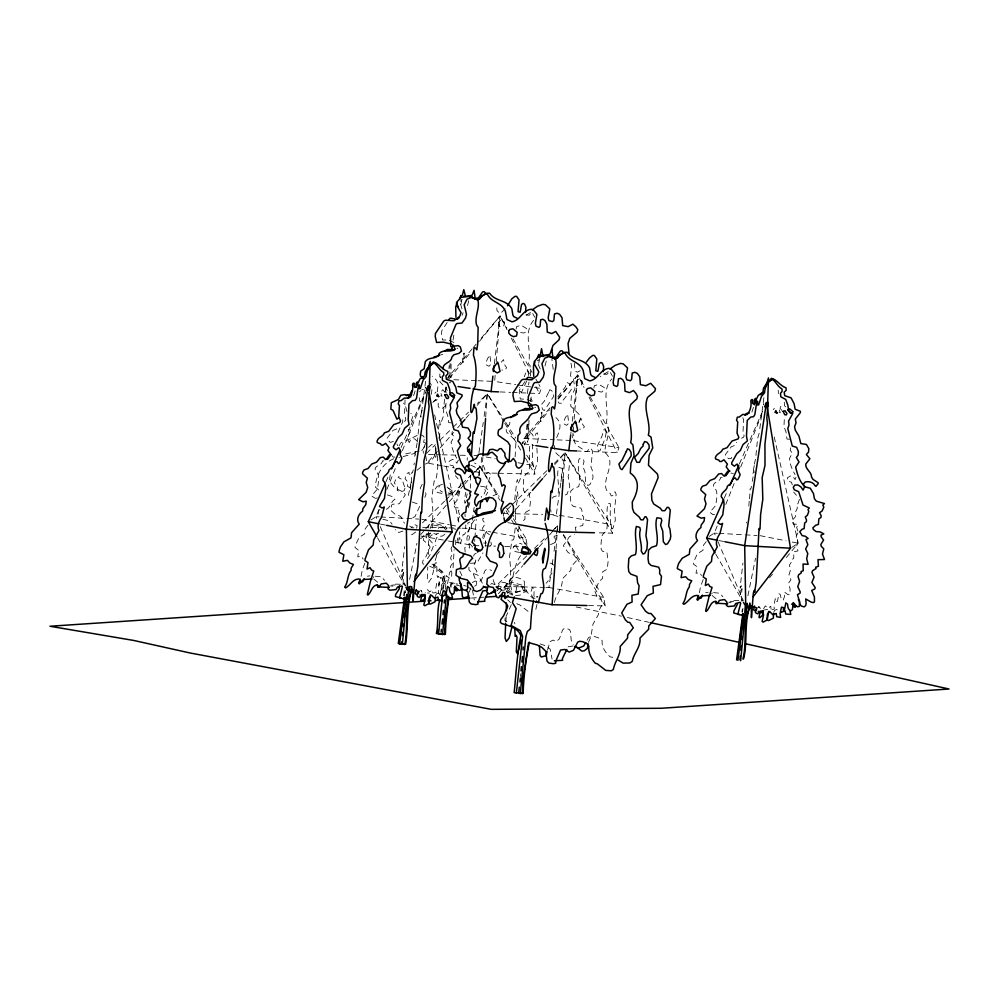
<?xml version="1.0" encoding="UTF-8"?>
<svg xmlns="http://www.w3.org/2000/svg" width="999" height="999" viewBox="0 0 999 999"><rect width="100%" height="100%" fill="white"/><g stroke="black" fill="none" stroke-linecap="round" stroke-linejoin="round"><path stroke-width="0.75" stroke-dasharray="5 3.75" d="M530.581 375.924L530.044 365.497L528.508 363.836C531.818 349.35 522.839 331.88 534.165 319.717M527.347 393.606L528.995 381.98M527.922 424.125L528.796 431.181L532.579 434.64L533.503 436.85L535.127 436.513L535.926 433.691L537.462 432.817L538.386 438.211L537.062 445.042M528.496 375.524L528.134 371.803L526.573 370.317L524.338 376.798M411.263 482.43L411.838 472.427L412.45 472.652L413.261 469.93M749.575 498.826L750.149 488.823L750.749 489.048L751.56 486.326M405.382 590.584L405.369 592.844L405.781 592.145M468.943 567.195L468.918 569.78L469.855 570.941L472.727 573.226L478.296 575.362L482.967 584.515M428.646 531.868L428.434 558.066M506.381 592.07L508.091 587.4C512.037 577.772 510.364 566.495 509.565 556.643L511.925 539.997L513.324 539.947L513.986 538.186L515.546 525.511M467.22 460.189L467.295 457.579M528.971 420.142L528.721 437.762L527.46 442.17L527.747 423.476M516.146 328.983L516.595 326.611L521.203 325.274L526.485 328.484L525.724 332.055L523.926 333.029L520.629 332.567M593.893 388.062L594.343 385.701L598.95 384.353L604.245 387.575L604.445 389.51L601.685 392.12L596.503 391.034M444.48 399.2L443.144 416.883L440.272 424.962L439.635 420.342L438.236 431.044M402.797 419.73L402.697 421.765L397.115 434.64M536.9 448.114L537.574 461.038L535.327 468.906L534.128 469.855C531.668 461.85 532.704 452.834 532.592 444.567L530.157 444.443C528.059 453.446 530.744 462.937 528.721 472.102L525.736 474.288L523.863 477.41L523.214 485.939L523.426 490.222L524.75 492.245L529.12 493.031L530.419 501.723L529.52 510.014L524.999 512.674L524.925 519.23L521.203 522.564M455.681 544.73L455.794 540.272M439.91 373.826L439.747 376.348L440.696 377.585M778.209 390.222L778.383 393.618M465.172 552.06L464.747 547.627L469.83 547.952L468.356 542.27L469.493 537.15L467.332 532.529L469.53 528.271L467.644 523.114L469.842 522.04M505.769 622.227L506.306 615.896M478.921 545.741L474.375 545.641L474.812 539.423M474.925 537.874L476.223 519.255M479.27 475.786L479.932 466.483L472.19 474.063M496.94 473.214L481.768 472.852L482.854 457.342M485.689 416.983L487.325 393.693L477.372 403.459M556.043 548.838L557.679 525.561L552.16 530.981M563.324 477.609L565.072 452.784L554.02 463.623M448.951 368.581L449.175 365.547M526.923 424.625L525.699 441.458L524.5 444.917M462.025 299.288L460.826 304.745L460.926 299.363M539.772 358.379L538.573 363.836L538.573 359.69M438.898 438.349L440.035 432.754L439.585 440.197M421.216 591.208L420.654 590.172M467.182 493.856L466.333 497.814M759.527 607.604L758.316 606.356M495.154 375.337L494.655 381.431L515.684 384.627M496.278 361.638L500.037 315.946L477.147 342.982M573.026 432.904L572.402 440.509L618.98 447.589L617.195 452.647L576.398 450.949M573.151 431.381L573.526 426.81M574.15 419.193L577.784 375.025L557.879 398.539M435.876 448.064L435.739 457.305L436.875 451.898M520.529 676.598L520.766 673.738M515.122 456.905L515.896 442.869L514.11 439.185L506.468 431.905L506.168 429.87L506.668 426.685L509.552 424.587L510.377 419.48M445.367 589.285L446.004 582.08L444.08 581.443L441.845 584.452L441.058 588.973M403.047 584.715L403.658 572.24L402.21 577.859L402.922 569.355L401.923 571.74L401.86 570.729L404.62 546.678M465.759 501.56C463.873 508.066 464.922 493.906 465.821 492.395M741.345 601.111L741.957 588.636L740.509 594.255L741.233 585.764L740.222 588.136L740.159 587.125L742.919 563.074M431.468 394.255L431.893 389.672M437.4 391.758L438.149 383.791L436.363 380.107L432.167 376.186M447.552 583.716L449.575 572.427L452.997 568.843L454.133 549.587M404.233 595.891L404.62 591.883M742.544 612.287L742.919 608.279M410.789 485.064L410.514 489.747M446.141 392.657L445.192 387.225L439.922 381.855L440.222 376.723M361.126 576.361L362.225 570.254L365.022 562.799M437.537 455.744L437.799 466.433L436.863 474.925L435.576 480.869L434.178 480.919L431.818 497.564C432.617 507.417 434.278 518.693 430.344 528.309L429.945 527.884M515.284 514.835L515.397 522.14M699.425 592.757L700.524 586.65L703.333 579.195M731.705 457.33L731.518 458.266L728.721 458.778L725.574 456.043L725.436 454.557L731.355 446.728L734.752 445.429L736.675 442.245M451.111 364.061L450.974 378.683M403.696 595.604L404.195 590.784M448.364 378.409L448.638 375.749M741.995 612L742.269 609.365M419.255 397.702L419.418 400.674L422.727 403.896M515.397 513.736C514.897 506.88 519.443 497.714 517.282 491.783L515.509 503.933M494.368 363.773L500.037 315.946L506.905 328.034M570.666 435.202L571.028 432.117M572.302 421.316L577.784 375.025L584.652 387.113M748.813 506.143L749.238 500.511M421.566 411.95L419.305 422.077L417.482 440.609M425.574 381.268L420.954 417.245M440.397 593.668L440.796 590.484M742.844 417.732L743.656 420.154L742.931 432.917L744.13 435.601L743.618 437.262L741.52 438.261M763.885 397.664L759.352 432.13M443.356 589.235L444.88 577.322L444.255 574.238L442.532 571.528L433.316 566.333L436.838 555.307M450.137 363.299L449.712 377.909M432.592 527.897L432.492 523.826L433.416 522.976L445.279 526.348L446.728 529.22M521.703 469.842L520.167 479.245L518.019 484.053L517.382 479.433L516.783 481.693L514.61 500.262M505.207 617.757L504.845 620.391L509.153 622.877M442.008 589.785C446.703 577.597 442.994 568.793 431.406 563.798M478.971 452.622L483.254 422.402M484.115 416.358L487.325 393.693L504.857 421.103M462.05 528.209L471.153 528.421L473.289 513.311M473.501 511.8L474.15 507.267M478.646 475.536L479.932 466.483L499.138 496.491M560.789 482.992L556.293 514.722L550.224 514.585M561.001 481.481L565.072 452.784L611.013 524.562L612.624 533.166L595.928 532.779M545.866 587.437L548.901 587.499L553.184 557.292M554.045 551.248L557.679 525.561L554.62 529.083M441.171 590.134L443.106 576.81C441.658 570.042 434.14 568.643 428.871 565.809M469.518 504.507L469.817 502.447M754.395 464.123L755.431 459.253M453.846 335.127L452.684 342.27M759.178 433.254L757.604 438.486L755.781 457.018M450.349 586.301L450.799 583.466L459.677 585.976M468.718 300.711L466.72 308.916M546.253 361.101L544.467 367.994M444.992 392.232L446.278 387.237M450.911 587.387L451.635 583.116L457.779 584.09M530.432 401.361L531.168 397.053M753.096 476.91L752.235 481.381M415.122 390.934L413.324 396.603M753.433 407.33L751.623 412.999M425.162 388.099L425.399 387.287L425.424 388.074M763.461 404.495L763.698 403.683L763.723 404.47M754.233 465.609L752.796 473.851L753.92 470.666L754.257 473.164M416.633 528.209L417.157 525.549L414.036 524.425L411.376 527.484M409.59 579.432L416.933 543.331M747.889 595.829L755.544 558.229M413.936 464.972L414.323 463.061M746.565 523.014L746.753 522.115M411.238 482.005L408.516 494.63L409.265 497.377M536.938 604.457L535.614 610.364L533.603 611.713M511.326 604.72L506.056 616.483M450.324 381.843L450.012 383.042L449.587 382.455M481.518 457.455L481.231 462.862L483.066 464.335L486.088 473.439L488.573 472.49L490.946 474.413L485.939 488.299L488.961 490.159L485.951 495.367M417.132 442.857L414.498 457.455L415.746 454.732M554.445 602.409C555.968 594.143 563.111 588.136 562.225 579.02L570.841 570.217L571.041 566.77L577.634 559.452L573.226 554.408L570.816 554.32L567.819 552.172L563.349 545.704L569.492 536.6L574.388 534.49M424.163 439.498L423.613 442.345L424.762 442.582M390.247 474.875L389.31 481.181L394.855 487.924L403.708 492.295L405.319 494.83L399.275 503.771L392.644 504.22L391.658 505.032L391.171 510.701L394.98 514.148L400.537 516.283L404.433 523.239M451.61 546.915L451.098 548.776L452.31 553.184L450.624 558.041L452.634 563.386L450.299 566.62L451.798 572.639L451.648 577.522L451.011 578.359L449.475 578.134L446.166 575.661L446.228 580.094L444.892 583.678L443.069 583.166L441.983 578.146L440.571 577.272L439.198 585.039L438.399 585.089L438.598 582.517L436.913 582.467L435.601 589.16L436.026 592.682L432.804 592.931L432.455 589.872L429.682 591.858L427.048 589.46L425.174 592.532M452.272 431.418L451.91 433.878L453.946 436.638L451.086 442.407C451.773 448.027 453.958 453.621 456.755 458.204M790.584 447.814L790.209 450.274L792.244 453.034L789.397 458.803C790.084 464.423 792.257 470.017 795.054 474.6M393.356 441.408L390.422 442.382L387.275 439.647L387.137 438.149L393.044 430.332L396.453 429.033L398.364 425.849M469.318 592.145L470.616 588.024M547.502 649.85L550.087 641.595L553.159 640.047L556.168 641.633L559.34 638.898L562.574 629.969L564.048 628.646L566.396 628.359L569.405 629.532L570.441 631.343L571.191 640.184L573.226 644.655M398.988 445.904L401.011 442.694L411.463 438.336L414.972 439.023L417.794 441.908M461.101 482.904L459.815 486.925L458.141 488.823L459.103 491.658L457.492 495.017L456.98 500.511L453.309 504.607L455.232 507.867L457.792 507.729L460.114 509.215L458.279 510.764L459.74 515.359M799.4 499.3L798.114 503.321L796.453 505.219L797.402 508.054L795.791 511.413L795.279 516.908L791.608 521.003L793.543 524.263L796.091 524.125L798.413 525.611L796.578 527.172L798.051 531.768M405.045 399.8L404.545 414.997L405.831 419.205L405.319 420.866L403.221 421.865M763.473 608.928L765.359 605.856L767.981 608.266L770.753 606.268L771.116 609.328M578.983 422.677L580.431 418.419L579.695 414.935L570.729 406.218L571.341 396.253L574.974 388.836L573.301 378.072L570.554 376.061L571.553 365.759L570.928 363.274M512.237 392.432L539.448 393.569L541.233 388.511L538.936 384.478M549.912 407.942L524.038 438.499L522.265 443.556L549.537 409.89M462.112 315.372L463.086 312.699M468.206 507.742L469.23 505.019M473.626 556.068L474.325 554.27L476.286 553.121M378.896 509.54L376.036 516.708L368.306 521.703M386.913 489.448L396.079 466.496M402.372 450.711L425.849 391.895M717.195 525.936L714.335 533.116L707.904 537.275M725.786 504.42L734.952 481.456M740.671 467.12L763.011 411.163M385.939 481.755L389.098 474.625M401.061 447.515L410.514 426.111M411.138 424.687L425.624 391.87M724.25 498.151L727.397 491.021M739.36 463.911L763.298 409.69M526.648 381.156L521.54 392.245L520.417 391.62L519.443 387.412M588.448 642.382L590.884 636.987L592.894 624.412L598.351 614.697L598.613 611.263L602.809 603.246L600.424 598.788L598.988 598.988L597.315 597.215L594.942 591.358L598.95 581.643L602.672 578.309L602.747 571.753L607.28 569.105L608.166 560.814L606.868 552.11L602.509 551.323L601.173 549.3L600.961 545.017L601.623 536.488L603.496 533.366L606.48 531.181C608.491 522.015 605.819 512.537 607.904 503.521L610.339 503.646C610.464 511.913 609.415 520.929 611.875 528.933L613.074 527.984L615.334 520.117L614.51 510.252L616.133 494.355L615.209 491.908L614.41 491.983L612.874 495.591L611.263 495.941L610.327 493.731L606.543 490.259C601.573 477.622 617.457 463.199 605.094 452.684C604.37 442.957 610.776 434.453 607.792 424.575L606.256 422.914C609.565 408.429 600.586 390.959 611.912 378.796M424.563 446.478L422.252 450.162L420.641 450.674M435.452 595.854L436.388 593.93L438.211 593.069L439.298 593.643M773.75 612.262L774.7 610.339L776.523 609.477L777.597 610.039M411.201 421.216L413.199 415.334L410.826 413.399M425.711 442.769L423.126 449.75L423.376 453.184M496.903 588.998L499.937 583.079L501.948 582.192L505.244 582.679L509.552 584.89L511.088 587.087L512.187 595.242M519.83 526.585L517.195 532.28L519.567 538.136L521.241 539.91L522.664 539.71L525.062 544.168M520.604 555.606C513.598 565.621 513.561 578.121 509.577 589.36L508.104 591.133L504.108 592.032M587.112 640.222L588.611 637.549L591.021 636.488L595.004 636.688L600.249 638.498L602.147 640.559C601.348 646.965 605.519 652.784 610.127 656.83L612.799 657.367M373.314 577.572L373.888 576.585M711.625 593.98L712.2 592.981M421.541 411.463L422.127 410.464M438.261 528.483L438.948 527.435L440.759 527.272L447.34 528.021M427.447 558.678L430.007 554.857L433.566 545.641L432.692 543.356L428.059 538.149L430.444 532.892M432.854 402.447L435.651 399.338L438.236 403.221L438.199 406.143L439.435 408.354L441.108 409.153L445.229 406.156L445.292 401.411M458.404 460.114L456.818 463.224L455.069 460.564L452.634 459.315L449.125 461.301L449.612 464.947L453.134 465.734L454.008 468.481M447.177 322.477L441.795 330.719L441.508 333.678L442.532 339.935L448.189 340.11M419.655 506.393L415.072 516.508L409.578 519.48M524.925 381.568L519.542 389.797L519.255 392.757L520.279 399.013L525.936 399.188M501.236 362.212L503.484 359.615L504.87 365.222L506.63 367.657L505.082 370.042L501.835 370.092M578.983 421.303L581.231 418.693L582.617 424.313L584.39 426.735L582.829 429.12L579.595 429.183M474.6 519.83L470.192 525.911L466.87 538.061L467.057 540.272L472.602 547.002M507.192 593.269L509.965 591.021L516.396 592.082L523.139 590.122L524.825 591.008L524.475 588.299L523.026 585.439L511.163 582.055L510.239 582.904L510.339 586.987L508.528 588.324L505.207 588.598L501.423 587.35L496.59 590.909M367.919 525.312L365.222 528.733L364.685 533.841L359.091 537.387L355.194 545.904L355.02 547.514L358.741 550.387L357.729 556.843L361.388 556.243L363.199 559.115M706.218 541.708L703.521 545.129L702.984 550.237L697.389 553.783L693.493 562.3L693.318 563.911L697.04 566.783L696.028 573.239L699.687 572.652L701.498 575.511M449.375 378.471L470.816 352.01M479.582 341.196L500.037 315.946L507.067 329.807M558.304 399.076L577.784 375.025L584.115 387.5M428.496 447.315L431.943 444.293L433.991 444.555L435.527 447.065C437.013 454.483 432.43 461.688 425.262 464.098M436.163 555.419L440.122 550.649M769.505 577.772L772.477 574.2M786.338 557.517L798.226 543.219L773.626 434.315M446.291 379.42L472.165 348.851M473.164 347.677L476.148 344.156M552.01 573.301L549.987 575.674L549.762 579.12L546.128 583.229M442.245 465.759L427.048 463.024L439.31 448.926M440.334 447.752L453.608 432.467M457.692 427.772L459.74 425.424M465.871 418.369L469.955 413.673M477.11 405.444L487.325 393.693L503.971 421.828M420.679 534.627L424.762 529.932M425.786 528.746L448.264 502.897M449.288 501.723L463.586 485.277M464.61 484.103L470.729 477.047M474.825 472.352L479.932 466.483L499.737 499.975M516.033 509.178L531.356 491.558M543.618 477.46L546.69 473.926M554.857 464.535L565.072 452.784L612.624 533.166M498.426 593.706L522.952 565.509M539.298 546.715L548.488 536.138M549.512 534.964L553.596 530.257M422.202 484.328L420.367 487.874L419.917 490.584L420.879 491.883M437.212 399.7L433.628 401.461M417.033 470.279L422.939 465.422M505.219 308.716L501.011 312.949L499.4 313.087L496.978 310.552L496.603 304.27M415.834 451.998L414.435 453.459L398.913 457.767M426.548 453.334L435.389 444.655M439.81 440.322L451.96 428.396M453.059 427.31L458.591 421.89M459.69 420.804L468.531 412.125M422.465 522.852L444.567 501.173M445.666 500.087L461.138 484.915M462.25 483.828L471.091 475.149M503.721 516.371L503.184 513.498L510.926 505.906M512.025 504.82L547.39 470.129M526.735 555.919L495.791 586.276L544.343 587.4M534.477 548.326L545.529 537.487M557.917 396.84L565.322 386.925L566.858 382.467L570.504 384.128L571.453 389.135L569.605 392.058L563.236 399.975L561.8 403.234L559.115 403.246L558.241 401.823M424.825 497.402L426.036 494.268L425.137 490.771M376.248 498.214L377.372 497.927M552.06 498.239L553.621 496.765L557.742 495.492C560.227 486.151 555.993 476.411 558.603 467.382L562.05 468.319L562.599 470.541L561.513 475.074L562.2 478.146M472.327 582.517L475.412 580.968L478.421 582.554L481.593 579.82L484.827 570.891L486.288 569.567L488.636 569.28L491.658 570.454M419.605 391.758L420.929 390.584M580.269 370.754L577.16 372.165L575.212 370.966L574.35 363.349M459.565 516.545L457.854 520.029L459.552 524.05M797.864 532.942L796.153 536.426L797.851 540.447L796.827 545.716L797.939 550.924L793.755 551.785L793.768 558.291L791.982 559.565L792.182 560.789L789.397 565.172L790.609 569.58L788.973 575.062L790.946 579.782L788.598 583.016L790.097 589.035L789.947 593.918L789.31 594.755L787.786 594.53L784.465 592.057L784.54 596.49L783.204 600.074L781.38 599.562L780.281 594.542L778.87 593.668L777.497 601.435L776.698 601.485L776.897 598.913L775.224 598.863L773.9 605.556L774.325 609.078L772.289 609.552M757.567 607.729L759.677 606.917L760.239 608.678M379.87 509.615L378.696 510.501L378.209 513.598L378.234 516.171L379.37 517.232M420.604 538.748L423.039 536.9L425.037 533.291L427.247 533.691L426.561 537.762L427.335 539.51L431.83 534.84L434.49 535.189L436.875 534.165M530.506 312.512L523.613 316.808M608.266 371.591L600.199 376.548M444.867 534.19L442.407 536.038L437.837 536.475L436.538 537.812L434.69 543.493L435.901 545.641M490.646 584.34L491.783 583.503L494.905 584.64M415.609 532.055L412.025 534.702L410.452 534.602L408.991 532.654M456.993 348.751L457.854 348.114M534.74 407.829L535.601 407.192M434.902 393.231L436.101 392.008M773.201 409.64L774.4 408.404M417.182 435.402L411.313 438.336L409.29 442.619C406.605 439.048 408.091 433.891 411.213 431.081L408.191 429.22M493.069 495.779L497.802 493.781L500.699 494.742M791.795 547.39L798.226 543.219L792.132 542.007M393.718 458.766C382.642 463.136 375.724 475.611 375.362 487.075L379.932 491.108M489.985 546.328L491.433 544.53L490.884 542.057M386.363 509.278C390.859 507.579 390.696 501.448 394.955 499.213L392.957 496.84L386.538 494.592M568.106 646.84L573.264 645.891M550.499 544.617L554.333 542.957L554.183 536.201L560.451 534.952M764.385 609.939L767.669 609.515M442.42 484.253L439.597 485.389L438.736 487.724L439.685 490.297L442.445 492.082M565.259 494.967L566.908 494.38L569.767 486.988L568.194 476.523L569.817 460.626L568.419 457.792L567.295 457.604L565.284 460.826L563.011 460.651L561.613 458.054L556.131 453.221L555.194 450.624M515.584 595.554L520.154 595.117L525.037 591.645L526.223 592.132L525.099 587.1L516.695 586.525L515.971 591.52L514.635 593.244L512.25 594.268L509.577 593.93M402.934 531.043L398.901 532.442L395.941 531.218L395.467 529.557M438.636 533.229L435.914 534.153C430.806 531.967 423.788 533.778 423.276 540.172L428.971 544.93L430.07 547.115L425.974 556.568L422.964 560.576L422.589 563.211L423.863 564.398M440.534 355.02L442.644 354.358M453.871 528.858L455.931 529.208M419.155 451.098L405.007 453.996M451.311 422.814L448.676 422.664L447.714 415.522L445.641 410.177L446.141 400.362M789.61 439.21L786.975 439.061L786.026 431.918L783.94 426.573L784.44 416.758M367.382 576.211L369.855 575.861M705.694 592.607L708.154 592.257M447.602 495.042L452.247 494.755L452.997 492.644L452.085 490.671L447.177 487.562M421.828 389.66L423.414 389.473M395.042 457.055L393.231 457.155L391.87 455.581M733.353 473.451L730.918 473.089M507.23 592.619L513.673 593.231L521.765 590.696L523.813 591.433L521.528 586.063L507.155 583.741L506.056 584.677L506.268 588.698L504.108 590.184L497.052 590.147M471.466 598.039L477.684 597.627M479.245 597.527L483.903 597.215M391.67 585.152L395.379 584.964M729.969 601.548L733.691 601.361M470.392 563.299L477.023 562.862L482.929 552.947M383.903 460.889L382.442 460.926L382.242 461.913C380.856 466.271 374.525 465.047 375.137 470.117C380.769 474.962 378.059 482.567 377.46 489.023L371.491 495.879L375.537 498.451M722.215 477.285L720.741 477.322L720.541 478.309C719.155 482.679 712.824 481.443 713.448 486.513C719.068 491.358 716.358 498.963 715.771 505.419L709.789 512.275L713.049 514.697L715.684 514.323M428.471 454.483L440.609 454.77M442.132 454.795L458.816 455.182M460.339 455.219L466.408 455.357M473.988 455.532L478.546 455.644M498.464 473.239L534.877 474.088L533.266 465.472L525.749 453.733M503.184 513.498L507.742 513.598M515.322 513.773L542.632 514.41M422.602 527.297L460.527 528.171M485.002 545.879L495.616 546.128M504.72 546.341L521.416 546.728M588.536 605.556L605.232 605.943L603.621 597.34L563.523 534.69M453.846 379.732L476.511 380.681M478.022 380.744L493.144 381.368M500.149 391.933L510.726 392.37M524.038 438.499L554.27 439.76M570.891 440.447L555.781 439.822C558.678 432.604 563.548 423.838 555.906 417.57M400.587 584.265L395.267 584.09L393.469 586.251L390.359 585.926M738.885 600.661L733.566 600.499L731.768 602.647L728.671 602.322M441.845 493.369L437.462 492.519L435.089 489.273L437.062 486.413L439.46 485.502L441.683 486.226M448.826 493.993L450.899 493.106L450.886 492.032L448.014 489.16M519.592 552.447L515.209 551.598L512.849 548.351L514.81 545.491L517.207 544.592L519.43 545.304M717.394 533.279L714.335 533.116L715.546 535.926M718.918 533.366L757.092 535.501M379.083 516.883L376.036 516.708L377.235 519.53M380.619 516.97L418.781 519.105M483.753 542.994L486.213 543.144L484.165 537.624L485.477 532.455L482.904 529.87L482.579 528.046L485.277 523.638L482.892 520.479L482.717 518.681L485.502 517.445M449.65 582.542L457.954 583.753M427.435 592.981L429.358 593.106M474.6 586.151L476.161 585.464L476.473 582.305L473.414 574.113L476.535 572.477L476.898 571.241L473.538 566.071L475.786 560.789L474.125 557.991M413.911 527.809L411.688 527.634L409.702 526.048M713.548 592.594L719.829 593.256L722.851 596.74M375.249 576.198L381.518 576.86L384.54 580.344M457.305 538.099L458.304 543.468L459.103 537.749L459.815 537.737L460.414 543.818L463.249 534.515L464.523 534.365L465.634 532.342L465.784 524.85M480.594 486.163L486.163 487.162L484.527 488.711L485.526 490.821L483.741 494.667L481.231 496.303L481.593 497.352M550.012 563.111L552.01 563.374L553.533 565.134M410.252 487.899L407.392 486.251L407.742 482.017L405.02 478.571L406.805 473.563L409.128 472.402L408.853 473.501L412.437 476.873M517.182 384.852L541.233 388.511M523.763 443.793L534.278 445.392M785.676 406.705L784.615 405.856L784.115 400.424M447.377 390.309L446.316 389.46L446.004 386.85M382.879 519.255L389.635 520.891L392.058 524.175M576.161 606.967L621.378 616.158M486.138 457.005L495.267 458.641M518.056 462.749L533.266 465.472M443.768 466.034L454.408 467.944M474.163 471.491L481.768 472.852M559.328 515.272L611.013 524.562M507.842 522.652L513.923 523.738M471.153 528.421L490.909 531.967M492.432 532.242L525.874 538.261L527.21 545.429M421.178 536.076L447.015 540.721M448.539 540.996L454.62 542.082M456.131 542.357L474.375 545.641M548.901 587.499L603.621 597.34M535.052 598.276L532.367 597.752C527.772 593.706 523.601 587.887 524.388 581.468L522.489 579.42L517.257 577.597L513.261 577.41L510.864 578.458L505.969 586.913L500.761 589.048L495.516 586.813M760.139 535.664L786.038 540.809M718.793 540.521L724.887 541.733M421.84 519.268L449.263 524.712M450.786 525.012L458.404 526.523M380.494 524.125L386.588 525.337M627.434 617.507L648.676 622.227M557.929 516.408L552.971 514.997L551.023 512.475L550.699 509.478M781.905 410.402L780.057 408.329L780.406 406.743L781.618 406.306L783.191 408.554M449.375 340.434L455.994 343.444M527.122 399.513L532.717 401.848M779.008 412.237L780.306 412.624L779.282 409.99M440.709 395.841L441.995 396.216L440.984 393.594M448.251 492.944L450.799 493.593L451.76 492.744L451.635 490.921L447.102 487.025M412.362 502.047L418.581 504.283L419.58 505.482M420.055 434.702L422.952 435.651L424.475 437.724M470.866 465.222L474.75 466.945L477.647 469.98L479.957 467.095L479.657 466.183L474.662 462.987M525.949 314.897L529.133 315.309L532.042 312.312L534.69 317.12M603.696 373.988L606.88 374.4L609.79 371.391L612.437 376.211M463.698 585.289L466.346 586.213M540.134 643.918L545.417 645.766L550.212 649.2L552.06 659.028M501.311 589.597L496.728 587.387L493.431 581.106L492.957 578.246M796.403 495.279L793.706 492.082M458.104 478.883L455.407 475.686M467.657 586.688L471.266 589.26M489.398 534.677L486.6 532.592L486.875 531.493L484.552 532.642L483.304 535.014L482.767 537.662L485.489 541.096L485.726 546.091M712.137 595.516L716.108 598.726M373.838 579.12L377.809 582.33M528.021 611.313L519.617 604.795L517.42 604.07L515.571 601.773M518.394 550.249L516.483 546.815L517.345 544.467L520.179 543.344L522.002 544.23M507.617 599.85L510.452 602.434M439.835 594.892L438.561 592.669L439.26 578.296L438.549 576.261L437.45 577.335L436.875 574.113L436.825 563.249L436.163 562.587L435.114 563.249L431.98 577.472L428.571 582.405L427.297 578.871L427.747 567.02M445.591 529.707L443.781 526.985L432.48 524.862L429.408 524.662L428.309 525.586L428.746 528.021M505.694 422.415L515.721 438.074M506.655 508.241L509.165 512.15M513.336 518.681L517.519 525.199M518.356 526.51L525.874 538.261M429.982 382.804L431.468 385.139M444.892 392.157L442.794 389.66L441.62 391.296L443.069 393.856M461.938 575.636L459.44 570.217M504.757 423.176L522.19 452.647M525.362 458.004L534.877 474.088M563.224 534.94L605.232 605.943M506.081 510.689L508.454 514.71M511.625 520.067L527.484 546.865M715.821 554.17L742.682 601.011M377.522 537.774L405.144 585.951M589.984 396.528L618.98 447.589M512.999 338.786L532.067 372.377M535.889 379.096L538.174 383.129M530.981 398.776L532.28 401.148M589.048 397.202L617.195 452.647M511.301 338.124L530.294 375.549M535.926 386.638L539.448 393.569M540.259 369.081L537.637 363.024L537.462 360.214M461.95 308.891L459.715 301.136M717.956 541.558L743.331 600.724M380.257 526.573L405.631 585.739M576.023 531.118L575.274 527.285L582.804 525.511L583.741 517.232L581.83 514.41L582.017 510.814L580.894 508.079L573.389 506.381L570.966 504.045L570.354 496.166L570.804 491.058L573.776 488.249L578.708 486.625C581.518 477.297 576.211 467.582 579.17 458.691L583.341 459.315L584.053 461.476L582.842 466.058L584.989 472.102L585.589 482.654L587.774 485.452L589.76 484.727L592.382 480.357L593.031 477.16L592.195 469.93L590.921 466.92L592.557 451.024L590.809 448.326L589.435 448.239L587.087 451.623L584.353 451.635L582.604 449.188L575.899 444.867L574.125 441.133L573.726 434.79M792.307 484.877L791.433 482.142L787.911 481.343L787.437 477.697L790.946 475.711L793.368 476.96L795.117 479.62L796.54 475.636M421.378 590.521L421.94 592.282M396.99 443.943L397.49 445.654M472.465 590.122L474.3 599.949M406.918 411.563L405.319 405.257L403.434 403.109M434.64 414.897L459.24 523.801M513.261 515.259L513.486 516.396M553.209 369.393L551.873 359.153M425.711 455.844L427.048 463.024M514.572 622.34L514.835 623.888M533.553 599.35L530.631 592.694L532.342 587.724L534.203 588.748L533.928 595.704L535.539 598.938M470.254 475.099L470.654 488.099M459.34 531.78L459.627 534.527M554.607 445.641L554.732 449.325M465.034 514.073L465.097 516.57M464.11 353.534L463.811 361.975C460.664 364.985 464.36 350.224 464.11 353.534M541.858 412.612L541.558 421.066C538.411 424.076 542.12 409.315 541.858 412.612M606.256 432.367L605.019 438.823L599.949 450.799L598.364 451.123L597.202 446.491L602.085 435.876L603.808 429.695L605.119 430.007L606.256 432.367M490.022 356.343L491.008 364.123L488.948 366.283L486.263 364.847C485.377 362.275 488.523 355.419 490.022 356.343M567.769 415.422L568.768 423.201L566.708 425.362L564.01 423.926C563.136 421.366 566.271 414.498 567.769 415.422M459.827 491.271L458.504 496.74C453.746 495.966 459.827 485.314 459.827 491.271M498.414 322.377L498.389 324.75L499.737 326.423L501.635 327.098L503.846 325.699L504.458 322.078L501.461 319.53L498.414 322.377M576.161 381.456L576.148 383.828L577.484 385.502L579.383 386.176L581.605 384.777L582.205 381.156L579.208 378.609L576.161 381.456M548.551 392.395L544.28 401.173L541.121 404.895L542.657 409.553L544.28 410.577L553.421 396.753L553.309 393.294L551.598 390.472L549.737 389.71L548.551 392.395M404.982 488.136L404.158 490.621L400.749 491.908L397.277 490.521L397.602 486.301L394.255 483.129L396.303 478.009L399.063 476.648L398.776 477.759L402.172 479.595L404.982 488.136"/><path stroke-width="1.5" d="M514.735 628.096L515.197 636.413L516.308 635.352L517.02 637.387L516.308 651.76L517.582 653.97L520.779 641.208M544.93 520.579L546.59 508.079L548.401 514.672L548.251 519.505C550.024 510.052 550.112 501.76 550.811 491.82L551.485 490.771L551.823 492.544L554.657 477.597L554.02 468.369L553.508 466.92L552.484 466.87L552.06 463.349C546.128 488.449 548.426 449.088 553.096 445.454C554.045 435.064 554.632 423.888 551.173 414.21L551.635 407.729L552.447 406.818L553.471 407.192L554.52 408.966L555.456 403.284L555.894 386.463L554.295 384.028C551.81 374.887 559.04 365.646 554.72 356.918L553.059 358.404L551.835 349.425L549.912 354.245L548.239 354.732M405.094 598.438L404.42 602.659M743.343 616.296L743.331 613.598M533.578 600.936C531.306 609.989 531.118 619.442 530.407 628.821L527.322 631.505L525.861 636.825L520.254 693.756L518.731 692.519L519.305 687.1M417.357 385.327L417.207 381.955L416.021 383.753L416.346 386.875M471.391 455.906L473.064 432.742L473.738 431.693L474.075 433.466L476.91 418.519L476.273 409.278L475.749 407.829L474.725 407.792L474.313 404.27C468.381 429.37 470.679 390.01 475.337 386.376C476.286 375.986 476.885 364.797 473.426 355.132L473.888 348.651L474.7 347.739L475.711 348.114L476.773 349.887L477.709 344.205L478.134 327.385L476.548 324.937C474.05 315.809 481.293 306.568 476.973 297.839L475.312 299.325L474.088 290.334L472.165 295.167L470.492 295.654M399.3 585.851L399.238 588.886L395.592 594.617L395.442 596.603L401.123 598.051M505.681 623.513L505.044 637.949L506.318 641.483L509.115 638.136L511.975 627.035M745.279 606.53L744.755 612.936M476.548 514.597L476.985 508.391M482.967 455.781L485.576 418.531M587.025 605.531L552.122 604.72L555.931 550.399M594.417 532.742L559.515 531.943L563.224 479.17M435.364 596.965L435.015 601.81L430.144 604.17L428.896 603.596L430.357 595.004M741.533 627.409L741.096 630.369M773.676 613.361L773.313 618.219L768.456 620.579L767.195 619.992L768.656 611.4M539.872 357.08L541.545 348.738L543.056 356.593M522.44 656.493L521.953 662.062M424.9 595.829L424.687 598.463L421.478 601.361L420.691 600.936L421.978 594.243M443.019 614.66L443.381 610.389M521.003 670.891L521.366 666.62M763.199 612.225L762.986 614.86L759.777 617.769L758.99 617.332L760.102 611.975M451.91 349.513L452.172 346.616M529.67 408.591L529.932 405.694M522.976 649.812L523.239 646.927M401.66 623.913L402.048 619.705M446.428 595.679L442.507 634.665L440.984 633.441M740.334 655.993L739.909 659.79M402.447 635.389L402.747 632.305M740.896 650.237L741.345 645.616M403.309 626.51L403.534 624.2M405.582 605.207L405.881 602.185M444.193 602.971L444.493 599.924M743.144 629.158L743.443 626.136M744.193 618.581L744.48 615.546M740.634 660.739L744.879 616.795L745.179 614.198L745.416 615.634L746.066 615.446L746.915 604.095L747.102 603.321L748.526 609.353L749.912 603.009L750.798 608.403L751.248 606.231L751.435 617.657L753.346 593.031L754.332 590.347L754.645 592.232L756.131 582.592L758.865 531.918L759.203 528.421L759.44 529.72L760.052 528.558L760.589 514.685L762.811 499.288L762.175 477.534L765.009 465.309L764.934 444.168L767.407 423.176L766.82 417.919L768.081 403.421L768.056 402.41L767.532 406.605L768.493 377.884L766.146 385.339M404.108 598.001L403.858 598.963M742.407 614.397L742.17 615.359M441.121 632.08L441.408 629.37M443.081 368.831C442.482 362.637 451.598 362.999 451.798 357.267L453.796 354.82L459.041 353.296L461.488 351.049L460.289 346.915L458.154 345.629L450.761 346.566L450.499 337.737L455.919 324.55L456.968 323.514L461.938 323.077L465.484 318.094L466.471 314.31L464.185 304.732L467.045 299.151L471.953 297.202M737.911 660.376L743.593 616.62L743.631 613.985L741.395 615.084L737.811 614.323L740.684 603.234L740.197 602.372L735.813 603.446L734.29 605.968L728.171 606.58L726.373 605.344L727.035 602.26L724.6 599.55L719.442 600.362L717.307 603.558L716.033 603.658L715.871 601.223C710.289 601.56 709.789 608.541 706.231 611.5L705.594 610.926L708.803 597.564L712.075 587.387L709.814 586.463L708.366 584.078L705.331 585.501L706.293 578.97L703.271 577.022L703.446 575.399L706.805 566.196L711.488 561.438L712.025 556.331L717.257 546.928C715.184 542.569 717.145 537.337 719.879 533.753L722.589 523.426L720.416 524.4L717.769 522.789L722.826 514.722C723.039 508.741 726.236 501.336 721.241 496.79C720.803 491.908 727.072 490.971 727.422 486.138L730.556 483.716L733.229 478.683L735.152 477.897L736.7 479.92L737.886 479.445L739.472 476.386L740.109 474.525L738.286 470.741L739.16 467.919L737.137 464.048L734.34 466.183L731.792 464.235L731.705 462.812L736.725 453.808L740.421 450.399L742.994 444.58L747.377 440.896L746.478 436.176L747.252 420.429L750.773 417.07L753.546 416.708L754.819 414.672L756.743 401.873C759.065 398.876 755.943 406.793 758.641 404.895L761.488 396.353L764.522 392.869C764.797 387.312 767.607 382.18 771.515 378.296L772.826 379.483M406.331 597.639L406.693 594.33M736.575 659.939L742.856 613.736M404.345 617.22L404.845 612.762M462.312 295.404L463.798 289.66L465.209 295.229M473.051 388.811L491.083 391.558L492.907 376.123M493.456 371.491L494.193 365.322M550.811 447.902L568.831 450.636L570.666 435.202M571.216 430.569L571.94 424.4M741.995 639.26L742.319 636.588M534.477 553.259C535.864 544.83 539.46 549.762 536.7 555.569L534.552 554.42M442.607 595.179L438.549 634.165L442.52 633.89M442.008 624.025L442.657 618.93M519.917 681.842L520.404 678.021M399.762 637.162L400.149 634.165M740.359 636.101L740.721 633.241M401.835 641.733L402.335 644.343L406.581 600.387L406.88 597.802L407.105 599.238L407.767 599.05L408.616 587.699L408.803 586.925L410.214 592.956L411.613 586.613L412.5 592.007L412.949 589.822L413.136 601.261L415.047 576.623L416.021 573.95L416.346 575.836L417.832 566.196L420.554 515.521L420.904 512.025L421.128 513.324L421.74 512.162L422.29 498.289L424.513 482.892L423.863 461.138L426.71 448.913L426.635 427.772L429.095 406.78L428.521 401.523L429.77 387.013L429.757 386.014L429.233 390.209L430.194 361.488L427.834 368.943M520.579 642.956L520.991 640.009M439.685 600.324C436.613 611.226 438.748 622.727 436.401 633.541L445.404 634.265C445.641 622.052 447.24 610.114 448.788 598.164M426.261 390.434L428.146 386.151L406.393 529.258L407.442 589.959L410.239 586.326M753.209 596.665L790.496 548.214L766.445 402.56L744.692 545.654L745.741 606.356L743.443 602.347M742.894 659.015C747.552 641.82 741.845 621.515 750.499 605.943M403.546 608.191L404.195 604.045M742.07 623.201L742.719 619.055M754.407 404.782L754.32 400.149L755.506 398.351L755.768 402.797M743.606 658.816C747.727 641.932 743.943 623.826 749.687 607.404M529.383 642.195C525.949 659.228 523.651 675.998 523.151 693.343L514.148 692.619C516.158 673.9 516.908 654.607 520.854 635.888C518.419 627.884 508.741 625.724 501.61 623.488L500.349 622.302L500.724 619.655L503.721 615.646L507.829 606.193L506.718 604.02L501.023 599.263L502.609 595.204M739.335 644.642L739.834 641.72M588.161 643.893L587.325 648.438L584.24 650.824L581.855 651.111L576.036 646.678M516.308 693.244L522.627 636.413L520.279 630.606L511.076 625.411L516.158 608.628L512.437 602.572L514.285 596.89M425.774 373.801L426.073 372.377M402.797 613.973L403.121 612.512M400.811 631.218L401.036 628.246M448.663 596.303L445.304 619.705L444.742 634.54L441.77 633.99M437.574 631.992L438.111 629.645M416.233 589.585L415.272 593.443L415.921 594.218L417.145 594.455L419.255 591.333M754.532 605.981L753.571 609.84L755.444 610.851L756.855 608.778M525.574 312.412L525.886 307.18L524.6 304.146L523.164 303.371L521.59 304.395L520.154 312.2L518.044 311.7L519.043 299.937L516.633 296.391L515.072 296.303L511.888 298.763L507.492 305.819M603.321 371.503L603.633 366.258L602.347 363.224L600.923 362.45L599.338 363.486L597.902 371.291L595.791 370.779L596.79 359.028L594.38 355.482L592.819 355.382L589.635 357.854L586.376 362.113M459.627 298.726L460.939 295.442L461.276 296.703M537.375 357.817L538.686 354.52L539.023 355.794M536.525 600.961L535.801 602.31M448.601 319.805L450.324 318.157L454.982 318.956M526.348 378.883L528.084 377.235L532.729 378.034M547.077 651.223L546.266 655.581L541.346 657.005L540.084 655.544L539.41 646.066M468.056 451.211L469.493 449.075L470.641 455.581M426.998 389.023L428.146 386.151M457.117 302.759L455.694 307.055L455.944 317.295M534.877 361.838L533.454 366.133L533.703 376.373M551.411 350.599L552.934 345.492L559.053 339.797L559.69 337.287L555.756 331.431L551.773 333.566L547.265 332.093L546.853 324.088L544.917 320.529L542.857 319.255L540.671 319.792L540.072 326.173L538.985 327.385L535.988 326.173L535.377 323.264L536.9 314.335L533.354 309.877L531.156 309.265C522.44 310.14 520.504 320.279 512.012 321.815L506.955 319.543L505.419 311.388C501.923 302.21 491.508 302.847 487.337 294.193L485.102 294.018L481.068 296.441L479.033 299.25L476.935 299.787M359.902 579.957L358.604 583.079L359.403 583.853L364.111 578.758M698.214 596.353L696.915 599.475L697.702 600.249L702.409 595.154M457.579 589.56L457.03 590.821L455.794 590.721L455.956 588.136L454.095 587.837M795.878 605.956L795.341 607.217L794.093 607.117L794.255 604.532L791.608 604.17M407.804 397.827L409.365 396.578L410.914 396.715M376.748 536.426L368.306 521.703L385.314 483.179M391.608 468.918L399.8 450.362M715.047 552.822L706.605 538.111L723.613 499.575M729.919 485.314L738.736 465.334M764.56 406.83L766.445 402.56M411.938 390.584L409.915 394.655L406.281 395.629M478.059 298.464L482.567 291.97L484.153 291.621L485.864 293.444M555.819 357.555L560.314 351.049L561.9 350.699L563.623 352.522M487.824 593.019L484.64 599.6L484.852 601.248L477.934 601.748M566.845 649.475L562.387 658.678L562.599 660.327L554.308 660.764M585.764 642.532L583.728 645.991L578.521 648.139L574.575 646.453M764.447 388.049L767.332 382.817L772.09 379.058C776.073 381.805 777.721 386.75 782.017 388.973L782.08 391.558L780.506 393.256L780.793 396.803L785.738 399.425L787.936 405.457L788.661 411.188L792.694 413.586L788.536 421.103L789.023 424.9L787.799 428.633L792.282 446.053L796.628 447.34L798.401 451.698L798.114 455.119L796.365 457.505L799.013 461.95L795.666 467.07C797.339 474.001 799.362 481.63 804.744 486.463L803.109 490.147L800.911 486.9L797.926 484.927L794.754 485.102L793.268 487.425L794.367 489.847L798.676 491.67L803.034 505.044L809.34 508.004L808.029 509.453L808.765 511.65L807.292 515.409L805.306 516.883L806.518 520.067L806.293 521.778L804.645 523.064L804.145 528.583L801.96 529.333L799.749 531.73L802.172 535.639L805.281 536.238L808.154 538.436L805.956 539.51L807.841 544.667L805.631 548.926L807.791 553.546L806.655 558.666L808.129 564.348L803.046 564.023L803.221 570.741L801.061 571.54L801.335 572.839L798.626 574.787L798.039 576.548L799.612 581.443L797.751 586.613L800.249 592.032L799.937 593.244L797.464 594.692L799.425 601.323L799.35 606.306C796.852 608.391 794.867 603.783 793.119 602.572L792.432 609.44L791.258 610.701C788.024 610.389 787.761 606.693 787.574 604.158L785.851 602.859L784.34 610.451L783.366 610.277L783.553 607.679L781.505 607.142L780.057 613.648L780.644 617.407L776.735 616.733L776.223 613.473L772.889 614.735L769.63 611.488L767.419 614.123L766.945 620.092L763.099 622.14L762.137 621.478L763.561 614.959L762.736 610.951L760.177 611.176L757.667 613.786L756.181 613.186L755.356 612.2L756.505 607.842L751.51 606.118M510.589 417.632L514.11 414.81L517.232 414.423M495.529 589.847L489.772 593.781L488.199 593.693L486.738 591.745L487.612 587.712L483.828 586.863L480.681 590.134L476.66 591.52L473.701 590.309L473.176 587.812L467.395 579.969L460.639 578.334L455.981 575.249L456.443 569.592L460.002 568.468L461.076 566.895L459.74 560.152L460.314 558.391L463.024 556.443L463.136 554.745L464.91 554.345M386.201 459.34L389.348 454.932L390.821 454.545M724.5 475.736L727.647 471.341L729.969 471.078M508.241 595.466L505.094 598.601L504.308 596.853L504.994 592.769L502.784 592.382L500.799 595.978L498.364 597.827L496.665 596.977L493.369 587.524L489.448 586.713L486.825 584.215L487.337 578.571L492.819 575.599L497.402 565.471L496.328 563.374L490.109 561.126L486.338 555.819C487.562 542.919 491.608 526.723 505.344 521.865C511.6 519.43 514.36 512.412 513.274 506.143L511.738 503.633L509.69 503.371L503.334 508.928L501.76 513.573L500.886 508.841L503.459 501.86L501.361 500.736L505.344 486.026L503.696 484.677L501.898 486.176L499.999 477.984C494.355 471.853 504.557 467.857 505.157 462.137L507.392 461.038L510.601 461.526L513.399 458.416L515.984 462.3L515.959 465.222L517.195 467.445L518.856 468.231C526.885 465.022 525.749 444.792 517.682 440.934L517.969 435.801L520.092 433.091C517.757 424.138 527.36 422.689 529.545 416.346L531.543 413.898L536.788 412.387L539.248 410.127L538.049 405.994L535.914 404.707L528.508 405.656L528.259 396.815L533.666 383.628L534.727 382.592L539.685 382.155L543.231 377.185L544.218 373.401L541.933 363.823L544.792 358.229L549.712 356.281M413.973 581.48L452.197 531.818L429.158 392.295M480.531 297.964L482.13 295.991L486.95 293.244L489.635 293.219C495.404 301.835 506.693 299.425 511.8 308.691L512.912 315.185L513.811 316.633L517.232 318.269M460.189 577.06L459.165 578.296L459.278 580.244L461.126 584.927L461.051 589.909C458.553 591.995 456.555 587.387 454.82 586.176L454.133 593.044L452.959 594.293C449.712 593.993 449.45 590.297 449.275 587.762L447.54 586.463L446.029 594.043L445.067 593.881L445.254 591.283L443.206 590.746L441.745 597.252L442.345 600.998L438.424 600.324L437.924 597.077L434.59 598.339L431.331 595.092L429.12 597.714L428.646 603.683L424.8 605.744L423.838 605.082L425.249 598.563L424.438 594.555L421.878 594.78L419.355 597.377L417.869 596.79L417.058 595.804L418.194 591.445L416.246 590.259M460.764 424.25L464.847 419.543M513.998 511.525L504.795 522.102L503.996 517.807M532.38 490.384L542.594 478.633M523.963 564.335L538.274 547.889M427.547 368.781L429.021 366.421L434.702 362.387C439.685 364.66 442.482 369.767 447.714 371.403L447.877 373.951L445.904 375.774L446.378 379.258L452.784 381.456L455.781 387.25L456.868 392.882L462.1 394.917L462 396.328L456.993 402.722L457.729 406.443L456.268 410.239L457.018 413.861L460.601 419.692L462.512 427.147L468.119 428.059L470.517 432.242L470.254 435.664L468.069 438.161L471.59 442.357L467.457 447.702C466.92 453.084 473.476 455.519 473.214 460.576M489.073 497.427L487.037 501.698L485.726 498.376L489.21 497.415L492.732 498.114L495.541 500.986C497.227 505.057 495.154 509.64 492.182 512.537C472.952 516.196 453.184 522.227 453.109 546.153L459.94 552.347L470.716 555.919L472.702 558.291C467.882 561.351 467.557 570.566 460.002 568.468M421.965 378.334L422.714 377.535M760.264 394.742L763.885 392.02M745.029 415.359L746.44 413.486L749.213 413.111M508.129 462.25L509.165 461.226L509.965 445.379L507.729 441.883L498.364 435.327L497.964 433.341L498.501 430.144L501.923 427.809L503.034 420.816C505.894 416.034 512.874 418.356 516.408 414.423L516.87 412.662C521.241 407.854 528.246 412.088 532.979 408.316L530.631 403.846M532.255 309.902L537.512 306.218L542.769 304.358L545.442 304.77L549.8 308.891L548.164 317.869L548.951 320.691L552.597 321.628L553.883 320.329L554.47 313.961L557.105 313.236L559.602 314.323L562.012 317.682L562.687 325.587L568.131 326.648L572.902 324.188L575.998 326.96L577.772 329.645L577.06 332.192L569.792 338.361L568.069 343.569L569.03 353.521M610.002 368.981L615.272 365.297L620.529 363.436L623.189 363.848L627.559 367.969L625.923 376.948L626.71 379.77L630.344 380.719L631.63 379.42L632.217 373.039L634.852 372.315L637.35 373.401L639.76 376.76L640.434 384.665L645.891 385.739L650.649 383.266L655.519 388.736L654.807 391.271L647.539 397.452C642.532 409.702 651.56 422.552 648.314 435.152L651.061 437.15L652.734 447.914L649.088 455.332L648.476 465.297L657.442 474.013L658.191 477.497L651.485 493.868L651.872 500.212L653.646 503.958L660.364 508.266L662.1 510.714L664.834 510.701L667.195 507.33L668.556 507.405L670.304 510.102L668.668 525.998L669.954 529.02L670.791 536.238L670.129 539.448L667.507 543.818L665.534 544.53L663.336 541.733L662.737 531.181L660.589 525.137L661.8 520.554L661.088 518.406L656.917 517.769C653.958 526.66 659.265 536.388 656.468 545.716L651.523 547.34L648.551 550.137L648.039 558.703L648.726 563.124L651.136 565.459L658.641 567.157L659.765 569.892L659.59 573.488L661.488 576.311L660.551 584.59L653.021 586.363L653.358 593.044L647.24 595.691L641.096 604.782L645.579 611.251L648.563 613.398L650.986 613.498L655.381 618.531L648.801 625.861L648.601 629.295L639.972 638.099C640.859 647.215 633.716 653.221 632.192 661.488L629.807 662.999L623.051 663.099L618.094 660.027M539.635 356.93L541.271 355.394L548.114 355.007L554.295 358.554M538.161 602.909L541.008 593.593L542.282 593.443C546.403 585.876 540.159 577.36 543.306 569.355L545.454 568.181C550.374 554.033 549.65 537.637 545.217 523.376M457.305 319.343L459.128 317.732M425.037 594.48L422.939 596.328L419.942 594.954M763.336 610.876L761.238 612.737L758.241 611.351M412.987 589.622L411.388 591.008C406.281 608.029 408.354 626.748 405.656 644.193L398.276 643.543L404.558 597.34M411.6 394.53L410.027 395.804L404.495 394.642L400.761 395.304L398.414 399.513L391.333 402.684L390.834 409.115L393.082 410.427L396.915 419.18L398.576 417.932M482.642 501.086L480.556 502.485L480.082 508.004L477.297 508.928L474.537 511.488L476.098 514.135L478.908 515.259M444.443 351.323L447.152 349.463L454.483 349.625M522.19 410.414L524.912 408.541L532.242 408.716M485.776 498.364L478.758 501.773L476.398 506.193C472.952 502.797 475.087 497.202 478.471 494.592L474.862 493.731L474.8 493.007L480.444 480.844L480.544 478.821L477.634 477.11L474.662 478.259L470.841 469.505L468.581 468.206L469.093 461.763L476.161 458.603L478.509 454.383L480.944 453.946L487.774 454.895L490.409 452.609L492.32 452.297L497.002 456.78C495.904 460.976 501.073 464.435 504.882 463.286M476.785 516.358L482.754 513.074L495.417 510.614M780.793 612.412L785.027 610.889L785.763 614.073L790.808 614.422L789.934 610.751M433.766 357.142L439.485 355.344M450.312 393.007L452.197 392.782L454.795 395.367L452.872 397.003L449.862 394.555M491.396 593.019L495.741 591.233M487.999 586.937L485.764 587.674L483.329 586.238M477.21 299.675L479.732 298.951M554.957 358.753L557.492 358.042L559.877 355.082L564.697 352.322L567.382 352.297C573.151 360.914 584.44 358.504 589.56 367.769L590.659 374.263L591.57 375.724L594.979 377.347M554.682 358.878L556.78 358.329L558.816 355.532L562.862 353.097L565.084 353.271C569.255 361.925 579.682 361.301 583.179 370.467L584.702 378.621L589.76 380.894C598.264 379.358 600.187 369.218 608.903 368.356L611.101 368.968L614.647 373.426L613.136 382.355L613.736 385.252L616.733 386.463L617.819 385.252L618.418 378.871L620.616 378.334L622.664 379.608L624.6 383.166L625.012 391.171L629.52 392.657L633.503 390.522L636.026 393.531L637.437 396.366L636.813 398.876L630.681 404.57C626.311 416.933 633.591 429.97 630.656 442.607L632.904 444.83L634.103 455.794L630.956 462.999L630.269 472.989C640.996 480.394 637.699 492.295 632.267 501.985L632.479 508.404L633.878 512.3L639.36 517.145L640.759 519.73L643.031 519.917L645.042 516.683L646.166 516.87L647.564 519.717L645.941 535.601L647.377 542.807L646.915 549.25L644.667 553.471L643.019 554.045L641.246 551.061C642.332 543.718 638.124 536.65 640.347 529.62L639.797 527.397L636.351 526.461C633.741 535.489 637.986 545.242 635.489 554.582L631.368 555.856L628.858 558.453L628.284 567.057L628.771 571.553L630.731 574.088L636.912 576.336L637.587 582.792L639.11 585.764L638.199 594.043L631.93 595.279L632.092 602.035L626.972 604.245L621.728 612.961L625.324 619.805L627.759 622.19L629.757 622.464L633.316 627.859L627.734 634.752L627.509 638.211L620.217 646.453C620.928 655.157 614.76 661.425 613.361 669.442L611.363 670.791L605.769 670.404L597.377 663.885L595.167 663.161C591.233 658.478 588.099 652.434 588.836 646.178L587.3 643.968L583.004 641.758L579.695 641.271L577.697 642.157L573.488 650.312L569.143 652.097L564.835 649.45L560.539 650.037L555.606 661.55L555.744 663.224L553.409 663.711L548.876 663.061L547.04 661.151L545.679 651.123L541.77 647.302L537.425 645.054L528.546 642.557L523.064 678.796L522.489 693.618L519.517 693.069M484.04 454.707L487.674 453.733L489.685 449.662L492.794 449.263L497.352 450.836L499.575 448.738L501.173 448.551L504.97 453.421C504.17 456.381 506.431 459.702 509.265 460.502M463.524 296.303L470.367 295.916L475.512 299.113M469.355 465.359L466.808 465.671L464.972 468.094L466.433 470.404L472.003 471.853L473.039 473.826M404.583 602.522L49.95 626.248L133.704 640.446L190.247 653.021L491.258 709.34L661.226 708.279L949.05 689.01L745.766 643.818M407.692 602.31L424.8 601.161M427.909 600.961L431.019 600.749M435.689 600.436L440.359 600.124M448.139 599.6L469.905 598.151M485.464 597.102L496.353 596.378M499.463 596.166L502.572 595.966M401.973 643.868L399.612 643.98L405.357 598.776L405.319 597.589L403.097 598.688L399.513 597.926L402.372 586.838L401.885 585.976L397.502 587.05L395.979 589.572L389.872 590.184L388.074 588.948L388.736 585.864L386.301 583.154L381.143 583.965L379.008 587.162L377.734 587.262L377.572 584.815C371.978 585.164 371.491 592.145 367.932 595.092L367.295 594.53L370.504 581.156L373.763 570.991L371.503 570.054L370.067 567.682L367.033 569.105L367.982 562.562L364.972 560.626L365.147 559.003L368.506 549.787L373.189 545.042L373.713 539.935L378.958 530.531C376.885 526.173 378.833 520.941 381.581 517.357L384.29 507.03L382.118 508.004L379.47 506.393L384.515 498.326C384.74 492.345 387.924 484.94 382.942 480.394C382.492 475.512 388.761 474.575 389.123 469.73L392.257 467.32L394.93 462.287L396.84 461.501L398.401 463.524L399.588 463.037L401.173 459.99L401.81 458.129L399.987 454.345L400.861 451.523L398.826 447.652L396.041 449.775L393.481 447.839L393.406 446.416L398.414 437.4L402.122 434.003L404.682 428.184L409.066 424.5L408.179 419.78L408.953 404.033L412.475 400.674L415.247 400.312L416.521 398.276L418.431 385.477C420.766 382.48 417.644 390.397 420.342 388.499L423.189 379.945L426.223 376.461C426.498 370.916 429.308 365.784 433.216 361.9L434.528 363.087M372.028 578.983L364.048 579.482L362.6 581.855L360.614 581.705L360.227 579.195C353.421 577.834 350.574 585.227 345.666 587.887L344.63 587.187C348.314 582.042 347.165 575.312 351.086 570.342L351.186 568.144L353.446 564.41L349.837 563.036L347.44 560.352L342.757 561.238L343.868 554.757L339.011 552.222L339.198 550.599L340.422 546.878L343.943 541.833L351.024 537.849L351.561 532.754L359.24 524.138C355.756 520.017 358.616 513.823 362.6 511.201L362.849 508.691L365.796 504.657L366.258 501.186L362.899 501.773L358.653 499.65L366.121 492.357L367.732 487.462L366.208 482.542L367.42 478.209L362.6 473.801L362.637 472.277L364.048 469.917L367.969 468.568L371.69 464.085L376.473 462.2L380.382 457.579L383.341 457.117L385.427 459.453L387.749 459.203L390.946 454.607L387.862 450.412L389.073 447.702L385.651 443.381L382.954 445.142L381.393 445.042L380.557 443.768L377.272 442.582L377.06 441.108C378.146 436.9 383.179 436.863 384.415 432.867L388.736 431.293L393.731 424.625L399.875 422.465L400.487 420.779L398.726 416.708L399.438 405.494L398.226 403.946L399.026 400.811L401.061 400.624L404.37 398.052L408.703 398.189C411.9 394.992 413.411 389.298 412.537 384.777L412.849 383.666C416.121 380.856 412.25 389.135 416.021 387.1L419.992 378.921L424.563 375.924L425.174 371.94L426.885 368.981L433.778 362.662C437.774 365.409 439.423 370.354 443.706 372.577L443.781 375.149L442.207 376.86L442.495 380.407L447.427 383.029L449.637 389.061L450.362 394.792L454.383 397.19L450.237 404.707L450.724 408.504L449.5 412.237L453.971 429.657L458.329 430.944L460.089 435.302L459.815 438.723L458.066 441.108L460.714 445.554L457.367 450.674C459.041 457.604 461.063 465.234 466.446 470.067L464.797 473.751L462.612 470.504L459.627 468.531L456.456 468.706L454.97 471.029L456.068 473.451L460.364 475.274L464.735 488.636L471.041 491.608L469.73 493.056L470.467 495.242L468.993 499.001L466.995 500.487L468.219 503.671L467.994 505.382L466.333 506.668L465.834 512.187L463.648 512.937L461.451 515.334L463.873 519.243L466.983 519.842M710.326 595.379L702.347 595.879L700.911 598.251L698.913 598.114L698.526 595.591C691.72 594.23 688.873 601.623 683.978 604.283L682.941 603.583C686.613 598.451 685.464 591.72 689.397 586.738L689.485 584.54L691.745 580.806L688.136 579.432L685.739 576.748L681.056 577.634L682.167 571.153L677.322 568.618L677.497 566.995L678.733 563.274L682.242 558.229L689.322 554.258L689.859 549.15L697.539 540.534C694.055 536.413 696.915 530.232 700.898 527.597L701.148 525.087L704.095 521.053L704.557 517.582L701.211 518.169L696.952 516.046L704.42 508.753L706.031 503.858L704.507 498.938L705.731 494.617L700.898 490.197L700.948 488.673L702.347 486.313L706.268 484.965L710.002 480.482L714.772 478.596L718.681 473.976L721.64 473.514L723.726 475.849L726.048 475.599L729.245 471.004L726.161 466.808L727.384 464.098L723.963 459.777L721.253 461.538L719.692 461.438L718.855 460.164L715.584 458.978L715.371 457.517C716.458 453.296 721.478 453.259 722.714 449.263L727.047 447.689L732.03 441.034L738.174 438.861L738.785 437.175L737.025 433.104L737.737 421.89L736.525 420.342L737.324 417.207L739.36 417.02L742.669 414.448L747.002 414.585C750.199 411.388 751.71 405.694 750.836 401.173L751.161 400.062C754.42 397.252 750.549 405.532 754.332 403.496L758.303 395.317L762.861 392.32L763.473 388.336L767.007 382.904L773.001 378.783C777.984 381.056 780.781 386.163 786.013 387.799L786.176 390.347L784.203 392.17L784.677 395.654L791.083 397.864L794.08 403.646L795.179 409.278L800.411 411.313L800.299 412.724L795.291 419.118L796.041 422.839L794.567 426.648L795.329 430.257L798.9 436.088L800.811 443.544L806.43 444.468L808.815 448.638L808.553 452.06L806.38 454.557L809.902 458.753L805.756 464.098C805.231 469.48 811.775 471.915 811.525 476.973L812.961 479.383L817.956 482.579L818.268 483.504L815.958 486.376L815.122 485.801C813.448 482.192 808.74 480.981 805.107 482.067L803.271 484.49L804.744 486.8L810.314 488.249L813.448 493.518L814.46 498.801L816.295 501.148L824.462 503.558L822.826 505.107L823.825 507.217L822.04 511.076L819.53 512.699L821.19 515.759L820.941 517.482L818.868 518.881L818.381 524.4L815.596 525.324L812.849 527.884L813.461 529.557L816.071 531.555L820.067 531.905L823.8 533.841L821.016 535.089L821.19 536.875L823.588 540.034L820.878 544.443L821.203 546.266L823.788 548.851L822.477 554.02L824.512 559.54L817.994 559.64L818.406 566.283L815.659 567.245L816.046 568.518L812.637 570.666L811.937 572.464L814.085 577.185L811.85 582.467L815.209 587.637L814.834 588.873L811.712 590.509L814.422 596.915L814.46 601.873L813.511 602.597L811.101 602.085L805.743 598.95L806.106 603.483L805.681 605.544L804.22 606.893L801.323 606.031L800.024 604.47L799.312 600.711L798.276 599.825M536.85 596.828L537.562 596.815M389.41 587.449L379.857 586.937L376.96 585.352M727.722 603.846L718.156 603.334L715.259 601.748M491.083 391.558L498.638 391.87M568.831 450.636L576.398 450.949M520.804 552.509L527.509 553.121L528.646 552.185L528.446 550.399L526.935 548.913L522.552 546.765M790.496 548.214L744.692 545.654L724.887 541.733M452.197 531.818L406.393 529.258L386.588 525.337M479.021 550.549L477.36 550.849L477.747 552.122M739.422 614.447L733.753 613.011L733.89 611.013L737.474 604.058M487.075 590.372L482.792 590.958L477.847 602.472L477.997 604.145L475.661 604.632L471.116 603.983L469.28 602.06L467.932 592.032L465.971 590.134M522.015 551.423L528.546 552.672M458.029 386.538L470.054 388.361M535.776 445.616L547.802 447.44M413.211 589.722L412.187 589.547C403.958 605.756 408.429 626.623 404.832 644.442L399.101 643.306M465.047 469.855L472.652 471.216M513.923 523.738L559.515 531.943M500.449 595.429L552.122 604.72M706.605 538.111L717.27 540.222M368.306 521.703L378.971 523.826M650.199 622.564L739.71 642.469M475.874 299.238L469.218 296.403L460.976 297.39L456.493 302.497L456.743 305.269L461.076 312.749L459.665 316.408L453.958 320.766L445.529 320.192L443.793 321.029L435.502 333.379L435.214 336.338L436.575 342.445L443.406 342.133L451.635 344.18M553.621 358.316L546.977 355.494L538.723 356.468L534.24 361.588L534.49 364.348L538.823 371.828L537.412 375.487L531.718 379.845L523.276 379.27L521.553 380.107L513.249 392.457L512.974 395.417L514.323 401.523L521.153 401.211L529.383 403.259M440.784 595.229L442.482 596.016L446.728 594.492L447.465 597.677L452.497 598.014L451.635 594.343M474.987 548.101L480.494 550.836M472.527 297.652L475.824 299.263M550.274 356.743L553.583 358.341M423.564 378.409L420.616 376.236L420.217 374.263L420.754 371.054L424.175 368.731L425.274 361.738C428.146 356.955 435.127 359.278 438.661 355.344L439.11 353.571C443.494 348.776 450.487 352.997 455.219 349.225L452.884 344.755M527.185 547.639L528.159 548.401M459.977 583.428L461.014 584.303L461.713 588.074L463.024 589.635L465.909 590.496L467.382 589.148L467.807 587.075L467.445 582.554L469.717 583.216L471.004 584.752M458.042 306.593L457.33 304.695M405.906 587.287L407.442 589.959M477.984 484.752L476.148 482.405L475.137 477.122M469.38 471.341L467.757 465.522M461.813 588.236L462.337 596.465L463.598 597.914L468.519 596.49L468.456 594.892M506.218 602.946L506.468 610.776M544.992 550.212L542.882 563.099L542.407 558.266L544.705 548.301L544.992 550.212M498.339 363.998L500.037 371.403L497.227 372.952L493.369 370.579L492.969 368.631L497.639 362.088L498.339 363.998M576.086 423.077L577.784 430.482L574.974 432.043L571.128 429.657L570.729 427.722L575.387 421.166L576.086 423.077M530.744 551.723L529.994 553.833L524.063 554.27L522.127 553.171L521.528 550.874L522.215 548.389L525.287 546.615L529.832 549.75L530.744 551.723M508.741 330.694L508.803 333.142L510.764 335.327L513.474 336.651L516.545 335.939L517.245 332.392L512.912 328.771L509.777 329.433L508.741 330.694M586.488 389.785L586.55 392.232L588.523 394.405L591.221 395.729L594.293 395.017L594.992 391.483L590.671 387.849L587.524 388.511L586.488 389.785M438.748 396.591L436.675 395.954L437.55 394.193L438.748 396.591M777.06 412.987L774.974 412.35L775.848 410.589L777.06 412.987M626.298 451.473L622.027 460.264L618.868 463.973L620.404 468.643L622.027 469.655L631.181 455.831L631.068 452.372L629.345 449.55L627.484 448.788L626.298 451.473M643.244 444.318L643.069 446.004L640.671 448.439L638.274 453.396L634.54 457.355L636.875 462.325L639.547 462.312L640.983 459.053L649.213 448.214L649 444.792L646.865 442.145L644.605 441.558L643.244 444.318M503.796 553.346L502.572 556.48L501.136 557.579L499.537 557.23L499.512 552.41L497.664 549.662L499.088 544.368L500.774 542.707L500.549 543.831L503.021 546.303L503.796 553.346M482.742 547.227L481.905 549.7L478.496 550.998L475.024 549.612L475.362 545.379L472.003 542.207L474.05 537.087L476.823 535.739L476.523 536.85L479.932 538.673L482.742 547.227M444.78 394.98L446.516 398.389L448.039 398.464L448.688 397.165L446.715 394.393L444.78 394.98M783.079 411.376L784.814 414.785L786.35 414.86L786.987 413.561L785.027 410.789L783.079 411.376M788.024 409.927L790.346 413.161L792.307 413.099L793.106 411.763L789.672 408.841L788.024 409.927"/></g></svg>
